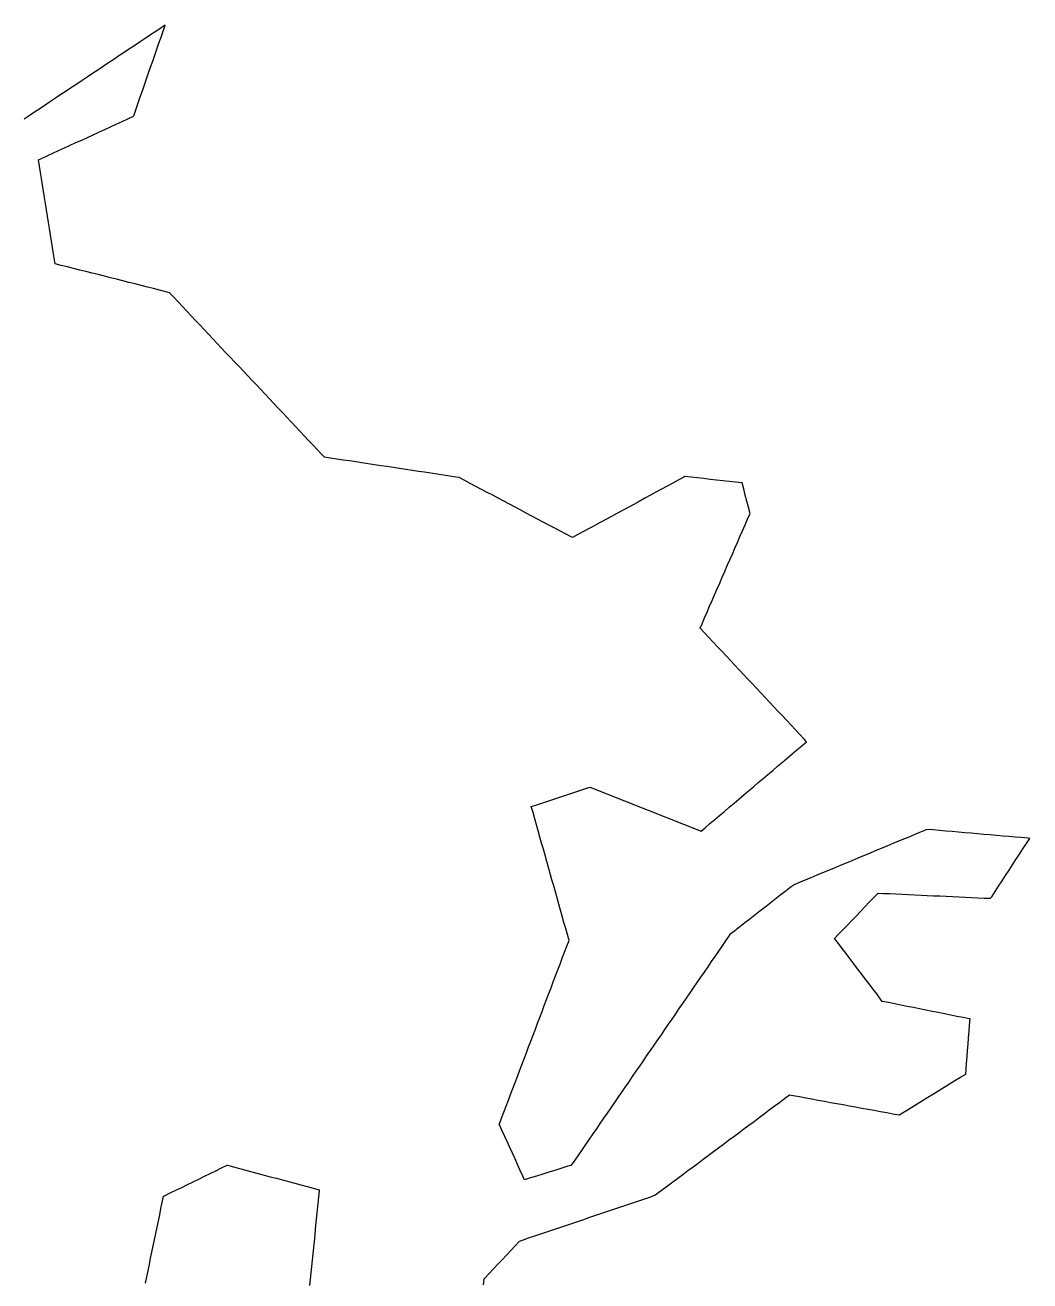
# Model space of a CAD drawing. Header units: millimetres. Extents: x 32 to 3054, y 42 to 5568.
# Drawn here: x 1748.5 to 1907.1, y 5272.5 to 5470.7 of the extents above; entities that cross this region are included whole.
import ezdxf

# ---------------------------------------------------------------- set-up
doc = ezdxf.new("R2010")
doc.units = ezdxf.units.MM
doc.layers.add('ALL_ISLANDS', color=7, linetype='Continuous')
doc.layers.add('OUTLINE_ISLAND_01', color=7, linetype='Continuous')

msp = doc.modelspace()

# ---------------------------------------------------------------- linework, layer by layer
at = {"layer": 'ALL_ISLANDS'}
for points in [[(1820.8465, 5271.8337), (1820.9878, 5272.8236), (1821.0627, 5272.9039), (1821.7449, 5273.6351), (1822.4271, 5274.3663), (1823.1093, 5275.0975), (1823.7915, 5275.8287), (1824.4736, 5276.5599), (1825.1558, 5277.291), (1825.838, 5278.0222), (1826.5202, 5278.7534), (1827.0449, 5278.931), (1827.9921, 5279.2516), (1828.9393, 5279.5723), (1829.8865, 5279.8929), (1830.8337, 5280.2135), (1831.7809, 5280.5341), (1832.7281, 5280.8547), (1833.6753, 5281.1754), (1834.6225, 5281.496), (1835.5697, 5281.8166), (1836.5169, 5282.1372), (1837.4641, 5282.4579), (1838.4113, 5282.7785), (1839.3585, 5283.0991), (1840.3058, 5283.4197), (1841.253, 5283.7403), (1842.2002, 5284.061), (1843.1474, 5284.3816), (1844.0946, 5284.7022), (1845.0418, 5285.0228), (1845.989, 5285.3435), (1846.9362, 5285.6641), (1847.8834, 5285.9847), (1848.3117, 5286.304), (1849.1135, 5286.9017), (1849.9152, 5287.4994), (1850.7169, 5288.0971), (1851.5187, 5288.6947), (1852.3204, 5289.2924), (1853.1221, 5289.8901), (1853.9239, 5290.4878), (1854.7256, 5291.0855), (1855.5273, 5291.6831), (1856.3291, 5292.2808), (1857.1308, 5292.8785), (1857.9325, 5293.4762), (1858.7343, 5294.0739), (1859.536, 5294.6716), (1860.3377, 5295.2692), (1861.1395, 5295.8669), (1861.9412, 5296.4646), (1862.7429, 5297.0623), (1863.5447, 5297.66), (1864.3464, 5298.2577), (1865.1481, 5298.8553), (1865.9498, 5299.453), (1866.7516, 5300.0507), (1867.5533, 5300.6484), (1868.355, 5301.2461), (1869.1568, 5301.8438), (1869.7335, 5301.7385), (1870.7172, 5301.5589), (1871.701, 5301.3793), (1872.6847, 5301.1998), (1873.6684, 5301.0202), (1874.6522, 5300.8406), (1875.6359, 5300.6611), (1876.6197, 5300.4815), (1877.6034, 5300.3019), (1878.5872, 5300.1224), (1879.5709, 5299.9428), (1880.5547, 5299.7632), (1881.5384, 5299.5836), (1882.5222, 5299.4041), (1883.5059, 5299.2245), (1884.4896, 5299.0449), (1885.4734, 5298.8654), (1886.4571, 5298.6858), (1886.7306, 5298.8537), (1887.5828, 5299.3768), (1888.435, 5299.9), (1889.2873, 5300.4231), (1890.1395, 5300.9463), (1890.9917, 5301.4695), (1891.844, 5301.9926), (1892.6962, 5302.5158), (1893.5484, 5303.0389), (1894.4007, 5303.5621), (1895.2529, 5304.0853), (1896.1051, 5304.6084), (1896.9574, 5305.1316), (1897.013, 5305.8408), (1897.0912, 5306.8377), (1897.1695, 5307.8346), (1897.2477, 5308.8316), (1897.3259, 5309.8285), (1897.4041, 5310.8254), (1897.4823, 5311.8224), (1897.5605, 5312.8193), (1897.6388, 5313.8163), (1897.5164, 5313.8408), (1896.5359, 5314.0378), (1895.5555, 5314.2348), (1894.5751, 5314.4318), (1893.5947, 5314.6287), (1892.6143, 5314.8257), (1891.6339, 5315.0227), (1890.6535, 5315.2197), (1889.6731, 5315.4166), (1888.6927, 5315.6136), (1887.7123, 5315.8106), (1886.7319, 5316.0076), (1885.7514, 5316.2045), (1884.771, 5316.4015), (1883.7906, 5316.5985), (1883.5126, 5316.9658), (1882.9089, 5317.763), (1882.3053, 5318.5603), (1881.7017, 5319.3575), (1881.098, 5320.1548), (1880.4944, 5320.9521), (1879.8908, 5321.7493), (1879.2871, 5322.5466), (1878.6835, 5323.3439), (1878.0799, 5324.1411), (1877.4762, 5324.9384), (1876.8726, 5325.7356), (1876.269, 5326.5329), (1876.8898, 5327.1814), (1877.5814, 5327.9038), (1878.2729, 5328.6261), (1878.9644, 5329.3485), (1879.656, 5330.0708), (1880.3475, 5330.7931), (1881.0391, 5331.5155), (1881.7306, 5332.2378), (1882.4221, 5332.9601), (1883.1137, 5333.6825), (1883.8985, 5333.6462), (1884.8975, 5333.6001), (1885.8964, 5333.5539), (1886.8954, 5333.5077), (1887.8943, 5333.4616), (1888.8932, 5333.4154), (1889.8922, 5333.3693), (1890.8911, 5333.3231), (1891.89, 5333.2769), (1892.889, 5333.2308), (1893.8879, 5333.1846), (1894.8868, 5333.1384), (1895.8858, 5333.0923), (1896.8847, 5333.0461), (1897.8836, 5333), (1898.8826, 5332.9538), (1899.8815, 5332.9076), (1900.8804, 5332.8615), (1901.0497, 5333.1203), (1901.5969, 5333.9573), (1902.1442, 5334.7942), (1902.6915, 5335.6312), (1903.2387, 5336.4682), (1903.786, 5337.3051), (1904.3332, 5338.1421), (1904.8805, 5338.979), (1905.4278, 5339.816), (1905.975, 5340.653), (1906.5223, 5341.4899), (1907.0696, 5342.3269), (1906.7647, 5342.3533), (1905.7684, 5342.4395), (1904.7721, 5342.5257), (1903.7758, 5342.6119), (1902.7796, 5342.6981), (1901.7833, 5342.7843), (1900.787, 5342.8706), (1899.7907, 5342.9568), (1898.7945, 5343.043), (1897.7982, 5343.1292), (1896.8019, 5343.2154), (1895.8056, 5343.3016), (1894.8094, 5343.3878), (1893.8131, 5343.4741), (1892.8168, 5343.5603), (1891.8205, 5343.6465), (1890.8242, 5343.7327), (1890.0602, 5343.4144), (1889.137, 5343.0299), (1888.2139, 5342.6453), (1887.2908, 5342.2608), (1886.3677, 5341.8763), (1885.4446, 5341.4917), (1884.5215, 5341.1072), (1883.5984, 5340.7227), (1882.6753, 5340.3381), (1881.7522, 5339.9536), (1880.8291, 5339.5691), (1879.9059, 5339.1845), (1878.9828, 5338.8), (1878.0597, 5338.4154), (1877.1366, 5338.0309), (1876.2135, 5337.6464), (1875.2904, 5337.2618), (1874.3673, 5336.8773), (1873.4442, 5336.4928), (1872.5211, 5336.1082), (1871.598, 5335.7237), (1870.6748, 5335.3392), (1869.7517, 5334.9546), (1869.1884, 5334.5146), (1868.4003, 5333.899), (1867.6122, 5333.2834), (1866.8242, 5332.6678), (1866.0361, 5332.0522), (1865.248, 5331.4366), (1864.4599, 5330.8211), (1863.6719, 5330.2055), (1862.8838, 5329.5899), (1862.0957, 5328.9743), (1861.3077, 5328.3587), (1860.5196, 5327.7431), (1859.7315, 5327.1276), (1859.6373, 5326.9905), (1859.0707, 5326.1664), (1858.5042, 5325.3424), (1857.9377, 5324.5183), (1857.3712, 5323.6943), (1856.8046, 5322.8702), (1856.2381, 5322.0462), (1855.6716, 5321.2221), (1855.1051, 5320.3981), (1854.5385, 5319.5741), (1853.972, 5318.75), (1853.4055, 5317.926), (1852.839, 5317.1019), (1852.2724, 5316.2779), (1851.7059, 5315.4538), (1851.1394, 5314.6298), (1850.5729, 5313.8057), (1850.0063, 5312.9817), (1849.4398, 5312.1577), (1848.8733, 5311.3336), (1848.3068, 5310.5096), (1847.7402, 5309.6855), (1847.1737, 5308.8615), (1846.6072, 5308.0374), (1846.0407, 5307.2134), (1845.4741, 5306.3893), (1844.9076, 5305.5653), (1844.3411, 5304.7413), (1843.7746, 5303.9172), (1843.208, 5303.0932), (1842.6415, 5302.2691), (1842.075, 5301.4451), (1841.5085, 5300.621), (1840.9419, 5299.797), (1840.3754, 5298.9729), (1839.8089, 5298.1489), (1839.2424, 5297.3249), (1838.6758, 5296.5008), (1838.1093, 5295.6768), (1837.5428, 5294.8527), (1836.9763, 5294.0287), (1836.4097, 5293.2046), (1835.8432, 5292.3806), (1835.2767, 5291.5565), (1834.7102, 5290.7325), (1834.0238, 5290.5177), (1833.0694, 5290.2192), (1832.115, 5289.9206), (1831.1606, 5289.622), (1830.2063, 5289.3234), (1829.2519, 5289.0248), (1828.2975, 5288.7262), (1827.3431, 5288.4276), (1827.0812, 5289.0034), (1826.6671, 5289.9136), (1826.253, 5290.8239), (1825.8389, 5291.7341), (1825.4248, 5292.6443), (1825.0107, 5293.5546), (1824.5967, 5294.4648), (1824.1826, 5295.3751), (1823.7685, 5296.2853), (1823.3544, 5297.1955), (1823.3723, 5297.2429), (1823.7269, 5298.1779), (1824.0815, 5299.1129), (1824.4361, 5300.0479), (1824.7906, 5300.983), (1825.1452, 5301.918), (1825.4998, 5302.853), (1825.8544, 5303.7881), (1826.2089, 5304.7231), (1826.5635, 5305.6581), (1826.9181, 5306.5931), (1827.2727, 5307.5282), (1827.6272, 5308.4632), (1827.9818, 5309.3982), (1828.3364, 5310.3332), (1828.691, 5311.2683), (1829.0455, 5312.2033), (1829.4001, 5313.1383), (1829.7547, 5314.0734), (1830.1093, 5315.0084), (1830.4638, 5315.9434), (1830.8184, 5316.8784), (1831.173, 5317.8135), (1831.5275, 5318.7485), (1831.8821, 5319.6835), (1832.2367, 5320.6186), (1832.5913, 5321.5536), (1832.9458, 5322.4886), (1833.3004, 5323.4236), (1833.655, 5324.3587), (1834.0096, 5325.2937), (1834.3641, 5326.2287), (1834.1073, 5327.1398), (1833.836, 5328.1023), (1833.5646, 5329.0647), (1833.2933, 5330.0272), (1833.022, 5330.9897), (1832.7506, 5331.9522), (1832.4793, 5332.9147), (1832.2079, 5333.8772), (1831.9366, 5334.8397), (1831.6653, 5335.8021), (1831.3939, 5336.7646), (1831.1226, 5337.7271), (1830.8513, 5338.6896), (1830.5799, 5339.6521), (1830.3086, 5340.6146), (1830.0372, 5341.577), (1829.7659, 5342.5395), (1829.4946, 5343.502), (1829.2232, 5344.4645), (1828.9519, 5345.427), (1828.6806, 5346.3895), (1828.4092, 5347.352), (1829.103, 5347.5835), (1830.0516, 5347.9), (1831.0002, 5348.2165), (1831.9488, 5348.533), (1832.8973, 5348.8496), (1833.8459, 5349.1661), (1834.7945, 5349.4826), (1835.7431, 5349.7992), (1836.6917, 5350.1157), (1837.6403, 5350.4322), (1838.4699, 5350.1038), (1839.3997, 5349.7358), (1840.3295, 5349.3678), (1841.2594, 5348.9998), (1842.1892, 5348.6318), (1843.119, 5348.2638), (1844.0488, 5347.8957), (1844.9786, 5347.5277), (1845.9085, 5347.1597), (1846.8383, 5346.7917), (1847.7681, 5346.4237), (1848.6979, 5346.0557), (1849.6277, 5345.6876), (1850.5575, 5345.3196), (1851.4874, 5344.9516), (1852.4172, 5344.5836), (1853.347, 5344.2156), (1854.2768, 5343.8476), (1855.2066, 5343.4795), (1855.8281, 5344.006), (1856.591, 5344.6524), (1857.354, 5345.2988), (1858.117, 5345.9453), (1858.88, 5346.5917), (1859.643, 5347.2381), (1860.406, 5347.8845), (1861.1689, 5348.5309), (1861.9319, 5349.1774), (1862.6949, 5349.8238), (1863.4579, 5350.4702), (1864.2209, 5351.1166), (1864.9839, 5351.763), (1865.7468, 5352.4095), (1866.5098, 5353.0559), (1867.2728, 5353.7023), (1868.0358, 5354.3487), (1868.7988, 5354.9951), (1869.5618, 5355.6415), (1870.3247, 5356.288), (1871.0877, 5356.9344), (1871.8507, 5357.5808), (1871.4581, 5357.999), (1870.7736, 5358.728), (1870.0892, 5359.457), (1869.4047, 5360.1861), (1868.7202, 5360.9151), (1868.0358, 5361.6442), (1867.3513, 5362.3732), (1866.6668, 5363.1023), (1865.9824, 5363.8313), (1865.2979, 5364.5603), (1864.6134, 5365.2894), (1863.929, 5366.0184), (1863.2445, 5366.7475), (1862.56, 5367.4765), (1861.8755, 5368.2055), (1861.1911, 5368.9346), (1860.5066, 5369.6636), (1859.8221, 5370.3927), (1859.1377, 5371.1217), (1858.4532, 5371.8508), (1857.7687, 5372.5798), (1857.0843, 5373.3088), (1856.3998, 5374.0379), (1855.7153, 5374.7669), (1855.0309, 5375.496), (1855.3397, 5376.2044), (1855.7393, 5377.1211), (1856.1389, 5378.0377), (1856.5385, 5378.9544), (1856.9381, 5379.8711), (1857.3377, 5380.7878), (1857.7373, 5381.7045), (1858.1369, 5382.6212), (1858.5366, 5383.5379), (1858.9362, 5384.4545), (1859.3358, 5385.3712), (1859.7354, 5386.2879), (1860.135, 5387.2046), (1860.5346, 5388.1213), (1860.9342, 5389.038), (1861.3338, 5389.9546), (1861.7334, 5390.8713), (1862.133, 5391.788), (1862.5327, 5392.7047), (1862.9323, 5393.6214), (1862.6813, 5394.5751), (1862.4268, 5395.5422), (1862.1723, 5396.5093), (1861.9178, 5397.4764), (1861.6634, 5398.4434), (1861.5961, 5398.4508), (1860.602, 5398.5591), (1859.6079, 5398.6675), (1858.6138, 5398.7759), (1857.6197, 5398.8842), (1856.6256, 5398.9926), (1855.6314, 5399.1009), (1854.6373, 5399.2093), (1853.6432, 5399.3177), (1852.6491, 5399.426), (1852.475, 5399.3317), (1851.5959, 5398.8552), (1850.7167, 5398.3787), (1849.8375, 5397.9022), (1848.9584, 5397.4256), (1848.0792, 5396.9491), (1847.2, 5396.4726), (1846.3209, 5395.9961), (1845.4417, 5395.5196), (1844.5625, 5395.0431), (1843.6834, 5394.5666), (1842.8042, 5394.0901), (1841.925, 5393.6135), (1841.0459, 5393.137), (1840.1667, 5392.6605), (1839.2875, 5392.184), (1838.4084, 5391.7075), (1837.5292, 5391.231), (1836.65, 5390.7545), (1835.7709, 5390.278), (1834.8917, 5389.8015), (1834.688, 5389.9095), (1833.8045, 5390.378), (1832.9211, 5390.8465), (1832.0376, 5391.315), (1831.1541, 5391.7835), (1830.2707, 5392.252), (1829.3872, 5392.7205), (1828.5037, 5393.189), (1827.6203, 5393.6575), (1826.7368, 5394.126), (1825.8533, 5394.5945), (1824.9699, 5395.063), (1824.0864, 5395.5315), (1823.203, 5396), (1822.3195, 5396.4685), (1821.436, 5396.937), (1820.5526, 5397.4055), (1819.6691, 5397.874), (1818.7856, 5398.3425), (1817.9022, 5398.811), (1817.0187, 5399.2795), (1816.5226, 5399.3543), (1815.5338, 5399.5034), (1814.5449, 5399.6525), (1813.5561, 5399.8015), (1812.5673, 5399.9506), (1811.5785, 5400.0997), (1810.5896, 5400.2488), (1809.6008, 5400.3978), (1808.612, 5400.5469), (1807.6232, 5400.696), (1806.6343, 5400.8451), (1805.6455, 5400.9942), (1804.6567, 5401.1432), (1803.6679, 5401.2923), (1802.679, 5401.4414), (1801.6902, 5401.5905), (1800.7014, 5401.7395), (1799.7126, 5401.8886), (1798.7237, 5402.0377), (1797.7349, 5402.1868), (1796.7461, 5402.3359), (1795.7573, 5402.4849), (1795.3096, 5402.9608), (1794.6244, 5403.6891), (1793.9393, 5404.4175), (1793.2541, 5405.1459), (1792.5689, 5405.8742), (1791.8837, 5406.6026), (1791.1985, 5407.331), (1790.5133, 5408.0594), (1789.8281, 5408.7877), (1789.143, 5409.5161), (1788.4578, 5410.2445), (1787.7726, 5410.9728), (1787.0874, 5411.7012), (1786.4022, 5412.4296), (1785.717, 5413.1579), (1785.0318, 5413.8863), (1784.3467, 5414.6147), (1783.6615, 5415.343), (1782.9763, 5416.0714), (1782.2911, 5416.7998), (1781.6059, 5417.5281), (1780.9207, 5418.2565), (1780.2355, 5418.9849), (1779.5504, 5419.7132), (1778.8652, 5420.4416), (1778.18, 5421.17), (1777.4948, 5421.8983), (1776.8096, 5422.6267), (1776.1244, 5423.3551), (1775.4392, 5424.0835), (1774.7541, 5424.8118), (1774.0689, 5425.5402), (1773.3837, 5426.2686), (1772.6985, 5426.9969), (1772.0133, 5427.7253), (1771.3281, 5428.4537), (1770.7392, 5428.6025), (1769.7697, 5428.8475), (1768.8002, 5429.0926), (1767.8307, 5429.3376), (1766.8612, 5429.5827), (1765.8917, 5429.8277), (1764.9222, 5430.0728), (1763.9527, 5430.3178), (1762.9831, 5430.5628), (1762.0136, 5430.8079), (1761.0441, 5431.0529), (1760.0746, 5431.298), (1759.1051, 5431.543), (1758.1356, 5431.7881), (1757.1661, 5432.0331), (1756.1966, 5432.2781), (1755.227, 5432.5232), (1754.2575, 5432.7682), (1753.288, 5433.0133), (1753.1896, 5433.6241), (1753.0306, 5434.6114), (1752.8715, 5435.5987), (1752.7124, 5436.5859), (1752.5534, 5437.5732), (1752.3943, 5438.5605), (1752.2353, 5439.5478), (1752.0762, 5440.535), (1751.9172, 5441.5223), (1751.7581, 5442.5096), (1751.599, 5443.4968), (1751.44, 5444.4841), (1751.2809, 5445.4714), (1751.1219, 5446.4586), (1750.9628, 5447.4459), (1750.8038, 5448.4332), (1750.6447, 5449.4204), (1751.1089, 5449.6332), (1752.018, 5450.0499), (1752.927, 5450.4666), (1753.836, 5450.8833), (1754.7451, 5451.3), (1755.6541, 5451.7167), (1756.5632, 5452.1334), (1757.4722, 5452.5501), (1758.3813, 5452.9668), (1759.2903, 5453.3835), (1760.1994, 5453.8002), (1761.1084, 5454.2169), (1762.0174, 5454.6336), (1762.9265, 5455.0503), (1763.8355, 5455.467), (1764.7446, 5455.8837), (1765.6536, 5456.3004), (1765.7282, 5456.5153), (1766.0563, 5457.4599), (1766.3843, 5458.4046), (1766.7123, 5459.3493), (1767.0404, 5460.294), (1767.3684, 5461.2386), (1767.6964, 5462.1833), (1768.0244, 5463.128), (1768.3525, 5464.0726), (1768.6805, 5465.0173), (1769.0085, 5465.962), (1769.3366, 5466.9066), (1769.6646, 5467.8513), (1769.9926, 5468.796), (1770.3206, 5469.7406), (1770.6487, 5470.6853), (1770.0055, 5470.2564), (1769.1734, 5469.7017), (1768.3414, 5469.1469), (1767.5094, 5468.5922), (1766.6774, 5468.0374), (1765.8454, 5467.4827), (1765.0133, 5466.928), (1764.1813, 5466.3732), (1763.3493, 5465.8185), (1762.5173, 5465.2637), (1761.6853, 5464.709), (1760.8532, 5464.1542), (1760.0212, 5463.5995), (1759.1892, 5463.0447), (1758.3572, 5462.49), (1757.5252, 5461.9352), (1756.6932, 5461.3805), (1755.8611, 5460.8257), (1755.0291, 5460.271), (1754.1971, 5459.7162), (1753.3651, 5459.1615), (1752.5331, 5458.6067), (1751.701, 5458.052), (1750.869, 5457.4973), (1750.037, 5456.9425), (1749.205, 5456.3878), (1748.373, 5455.833)], [(1767.5364, 5272.1305), (1767.7401, 5273.1096), (1767.9438, 5274.0886), (1768.1475, 5275.0676), (1768.3513, 5276.0467), (1768.555, 5277.0257), (1768.7587, 5278.0047), (1768.9624, 5278.9838), (1769.1661, 5279.9628), (1769.3698, 5280.9418), (1769.5735, 5281.9208), (1769.7773, 5282.8999), (1769.981, 5283.8789), (1770.1847, 5284.8579), (1770.3884, 5285.837), (1770.5516, 5285.9167), (1771.45, 5286.3559), (1772.3484, 5286.795), (1773.2468, 5287.2342), (1774.1452, 5287.6733), (1775.0436, 5288.1125), (1775.9421, 5288.5516), (1776.8405, 5288.9908), (1777.7389, 5289.4299), (1778.6373, 5289.8691), (1779.5357, 5290.3082), (1780.4341, 5290.7474), (1780.4636, 5290.7394), (1781.4295, 5290.4803), (1782.3953, 5290.2212), (1783.3612, 5289.9621), (1784.327, 5289.7029), (1785.2929, 5289.4438), (1786.2587, 5289.1847), (1787.2246, 5288.9256), (1788.1904, 5288.6665), (1789.1562, 5288.4073), (1790.1221, 5288.1482), (1791.0879, 5287.8891), (1792.0538, 5287.63), (1793.0196, 5287.3708), (1793.9855, 5287.1117), (1794.9513, 5286.8526), (1794.934, 5286.6808), (1794.8335, 5285.6859), (1794.7331, 5284.6909), (1794.6326, 5283.696), (1794.5322, 5282.7011), (1794.4318, 5281.7061), (1794.3313, 5280.7112), (1794.2309, 5279.7162), (1794.1305, 5278.7213), (1794.03, 5277.7263), (1793.9296, 5276.7314), (1793.8291, 5275.7365), (1793.7287, 5274.7415), (1793.6283, 5273.7466), (1793.5278, 5272.7516), (1793.4274, 5271.7567)]]:
    msp.add_lwpolyline(points, dxfattribs=at)
at = {"layer": 'OUTLINE_ISLAND_01'}
for points in [[(1820.8465, 5271.8337), (1820.9878, 5272.8236), (1821.0627, 5272.9039), (1821.7449, 5273.6351), (1822.4271, 5274.3663), (1823.1093, 5275.0975), (1823.7915, 5275.8287), (1824.4736, 5276.5599), (1825.1558, 5277.291), (1825.838, 5278.0222), (1826.5202, 5278.7534), (1827.0449, 5278.931), (1827.9921, 5279.2516), (1828.9393, 5279.5723), (1829.8865, 5279.8929), (1830.8337, 5280.2135), (1831.7809, 5280.5341), (1832.7281, 5280.8547), (1833.6753, 5281.1754), (1834.6225, 5281.496), (1835.5697, 5281.8166), (1836.5169, 5282.1372), (1837.4641, 5282.4579), (1838.4113, 5282.7785), (1839.3585, 5283.0991), (1840.3058, 5283.4197), (1841.253, 5283.7403), (1842.2002, 5284.061), (1843.1474, 5284.3816), (1844.0946, 5284.7022), (1845.0418, 5285.0228), (1845.989, 5285.3435), (1846.9362, 5285.6641), (1847.8834, 5285.9847), (1848.3117, 5286.304), (1849.1135, 5286.9017), (1849.9152, 5287.4994), (1850.7169, 5288.0971), (1851.5187, 5288.6947), (1852.3204, 5289.2924), (1853.1221, 5289.8901), (1853.9239, 5290.4878), (1854.7256, 5291.0855), (1855.5273, 5291.6831), (1856.3291, 5292.2808), (1857.1308, 5292.8785), (1857.9325, 5293.4762), (1858.7343, 5294.0739), (1859.536, 5294.6716), (1860.3377, 5295.2692), (1861.1395, 5295.8669), (1861.9412, 5296.4646), (1862.7429, 5297.0623), (1863.5447, 5297.66), (1864.3464, 5298.2577), (1865.1481, 5298.8553), (1865.9498, 5299.453), (1866.7516, 5300.0507), (1867.5533, 5300.6484), (1868.355, 5301.2461), (1869.1568, 5301.8438), (1869.7335, 5301.7385), (1870.7172, 5301.5589), (1871.701, 5301.3793), (1872.6847, 5301.1998), (1873.6684, 5301.0202), (1874.6522, 5300.8406), (1875.6359, 5300.6611), (1876.6197, 5300.4815), (1877.6034, 5300.3019), (1878.5872, 5300.1224), (1879.5709, 5299.9428), (1880.5547, 5299.7632), (1881.5384, 5299.5836), (1882.5222, 5299.4041), (1883.5059, 5299.2245), (1884.4896, 5299.0449), (1885.4734, 5298.8654), (1886.4571, 5298.6858), (1886.7306, 5298.8537), (1887.5828, 5299.3768), (1888.435, 5299.9), (1889.2873, 5300.4231), (1890.1395, 5300.9463), (1890.9917, 5301.4695), (1891.844, 5301.9926), (1892.6962, 5302.5158), (1893.5484, 5303.0389), (1894.4007, 5303.5621), (1895.2529, 5304.0853), (1896.1051, 5304.6084), (1896.9574, 5305.1316), (1897.013, 5305.8408), (1897.0912, 5306.8377), (1897.1695, 5307.8346), (1897.2477, 5308.8316), (1897.3259, 5309.8285), (1897.4041, 5310.8254), (1897.4823, 5311.8224), (1897.5605, 5312.8193), (1897.6388, 5313.8163), (1897.5164, 5313.8408), (1896.5359, 5314.0378), (1895.5555, 5314.2348), (1894.5751, 5314.4318), (1893.5947, 5314.6287), (1892.6143, 5314.8257), (1891.6339, 5315.0227), (1890.6535, 5315.2197), (1889.6731, 5315.4166), (1888.6927, 5315.6136), (1887.7123, 5315.8106), (1886.7319, 5316.0076), (1885.7514, 5316.2045), (1884.771, 5316.4015), (1883.7906, 5316.5985), (1883.5126, 5316.9658), (1882.9089, 5317.763), (1882.3053, 5318.5603), (1881.7017, 5319.3575), (1881.098, 5320.1548), (1880.4944, 5320.9521), (1879.8908, 5321.7493), (1879.2871, 5322.5466), (1878.6835, 5323.3439), (1878.0799, 5324.1411), (1877.4762, 5324.9384), (1876.8726, 5325.7356), (1876.269, 5326.5329), (1876.8898, 5327.1814), (1877.5814, 5327.9038), (1878.2729, 5328.6261), (1878.9644, 5329.3485), (1879.656, 5330.0708), (1880.3475, 5330.7931), (1881.0391, 5331.5155), (1881.7306, 5332.2378), (1882.4221, 5332.9601), (1883.1137, 5333.6825), (1883.8985, 5333.6462), (1884.8975, 5333.6001), (1885.8964, 5333.5539), (1886.8954, 5333.5077), (1887.8943, 5333.4616), (1888.8932, 5333.4154), (1889.8922, 5333.3693), (1890.8911, 5333.3231), (1891.89, 5333.2769), (1892.889, 5333.2308), (1893.8879, 5333.1846), (1894.8868, 5333.1384), (1895.8858, 5333.0923), (1896.8847, 5333.0461), (1897.8836, 5333), (1898.8826, 5332.9538), (1899.8815, 5332.9076), (1900.8804, 5332.8615), (1901.0497, 5333.1203), (1901.5969, 5333.9573), (1902.1442, 5334.7942), (1902.6915, 5335.6312), (1903.2387, 5336.4682), (1903.786, 5337.3051), (1904.3332, 5338.1421), (1904.8805, 5338.979), (1905.4278, 5339.816), (1905.975, 5340.653), (1906.5223, 5341.4899), (1907.0696, 5342.3269), (1906.7647, 5342.3533), (1905.7684, 5342.4395), (1904.7721, 5342.5257), (1903.7758, 5342.6119), (1902.7796, 5342.6981), (1901.7833, 5342.7843), (1900.787, 5342.8706), (1899.7907, 5342.9568), (1898.7945, 5343.043), (1897.7982, 5343.1292), (1896.8019, 5343.2154), (1895.8056, 5343.3016), (1894.8094, 5343.3878), (1893.8131, 5343.4741), (1892.8168, 5343.5603), (1891.8205, 5343.6465), (1890.8242, 5343.7327), (1890.0602, 5343.4144), (1889.137, 5343.0299), (1888.2139, 5342.6453), (1887.2908, 5342.2608), (1886.3677, 5341.8763), (1885.4446, 5341.4917), (1884.5215, 5341.1072), (1883.5984, 5340.7227), (1882.6753, 5340.3381), (1881.7522, 5339.9536), (1880.8291, 5339.5691), (1879.9059, 5339.1845), (1878.9828, 5338.8), (1878.0597, 5338.4154), (1877.1366, 5338.0309), (1876.2135, 5337.6464), (1875.2904, 5337.2618), (1874.3673, 5336.8773), (1873.4442, 5336.4928), (1872.5211, 5336.1082), (1871.598, 5335.7237), (1870.6748, 5335.3392), (1869.7517, 5334.9546), (1869.1884, 5334.5146), (1868.4003, 5333.899), (1867.6122, 5333.2834), (1866.8242, 5332.6678), (1866.0361, 5332.0522), (1865.248, 5331.4366), (1864.4599, 5330.8211), (1863.6719, 5330.2055), (1862.8838, 5329.5899), (1862.0957, 5328.9743), (1861.3077, 5328.3587), (1860.5196, 5327.7431), (1859.7315, 5327.1276), (1859.6373, 5326.9905), (1859.0707, 5326.1664), (1858.5042, 5325.3424), (1857.9377, 5324.5183), (1857.3712, 5323.6943), (1856.8046, 5322.8702), (1856.2381, 5322.0462), (1855.6716, 5321.2221), (1855.1051, 5320.3981), (1854.5385, 5319.5741), (1853.972, 5318.75), (1853.4055, 5317.926), (1852.839, 5317.1019), (1852.2724, 5316.2779), (1851.7059, 5315.4538), (1851.1394, 5314.6298), (1850.5729, 5313.8057), (1850.0063, 5312.9817), (1849.4398, 5312.1577), (1848.8733, 5311.3336), (1848.3068, 5310.5096), (1847.7402, 5309.6855), (1847.1737, 5308.8615), (1846.6072, 5308.0374), (1846.0407, 5307.2134), (1845.4741, 5306.3893), (1844.9076, 5305.5653), (1844.3411, 5304.7413), (1843.7746, 5303.9172), (1843.208, 5303.0932), (1842.6415, 5302.2691), (1842.075, 5301.4451), (1841.5085, 5300.621), (1840.9419, 5299.797), (1840.3754, 5298.9729), (1839.8089, 5298.1489), (1839.2424, 5297.3249), (1838.6758, 5296.5008), (1838.1093, 5295.6768), (1837.5428, 5294.8527), (1836.9763, 5294.0287), (1836.4097, 5293.2046), (1835.8432, 5292.3806), (1835.2767, 5291.5565), (1834.7102, 5290.7325), (1834.0238, 5290.5177), (1833.0694, 5290.2192), (1832.115, 5289.9206), (1831.1606, 5289.622), (1830.2063, 5289.3234), (1829.2519, 5289.0248), (1828.2975, 5288.7262), (1827.3431, 5288.4276), (1827.0812, 5289.0034), (1826.6671, 5289.9136), (1826.253, 5290.8239), (1825.8389, 5291.7341), (1825.4248, 5292.6443), (1825.0107, 5293.5546), (1824.5967, 5294.4648), (1824.1826, 5295.3751), (1823.7685, 5296.2853), (1823.3544, 5297.1955), (1823.3723, 5297.2429), (1823.7269, 5298.1779), (1824.0815, 5299.1129), (1824.4361, 5300.0479), (1824.7906, 5300.983), (1825.1452, 5301.918), (1825.4998, 5302.853), (1825.8544, 5303.7881), (1826.2089, 5304.7231), (1826.5635, 5305.6581), (1826.9181, 5306.5931), (1827.2727, 5307.5282), (1827.6272, 5308.4632), (1827.9818, 5309.3982), (1828.3364, 5310.3332), (1828.691, 5311.2683), (1829.0455, 5312.2033), (1829.4001, 5313.1383), (1829.7547, 5314.0734), (1830.1093, 5315.0084), (1830.4638, 5315.9434), (1830.8184, 5316.8784), (1831.173, 5317.8135), (1831.5275, 5318.7485), (1831.8821, 5319.6835), (1832.2367, 5320.6186), (1832.5913, 5321.5536), (1832.9458, 5322.4886), (1833.3004, 5323.4236), (1833.655, 5324.3587), (1834.0096, 5325.2937), (1834.3641, 5326.2287), (1834.1073, 5327.1398), (1833.836, 5328.1023), (1833.5646, 5329.0647), (1833.2933, 5330.0272), (1833.022, 5330.9897), (1832.7506, 5331.9522), (1832.4793, 5332.9147), (1832.2079, 5333.8772), (1831.9366, 5334.8397), (1831.6653, 5335.8021), (1831.3939, 5336.7646), (1831.1226, 5337.7271), (1830.8513, 5338.6896), (1830.5799, 5339.6521), (1830.3086, 5340.6146), (1830.0372, 5341.577), (1829.7659, 5342.5395), (1829.4946, 5343.502), (1829.2232, 5344.4645), (1828.9519, 5345.427), (1828.6806, 5346.3895), (1828.4092, 5347.352), (1829.103, 5347.5835), (1830.0516, 5347.9), (1831.0002, 5348.2165), (1831.9488, 5348.533), (1832.8973, 5348.8496), (1833.8459, 5349.1661), (1834.7945, 5349.4826), (1835.7431, 5349.7992), (1836.6917, 5350.1157), (1837.6403, 5350.4322), (1838.4699, 5350.1038), (1839.3997, 5349.7358), (1840.3295, 5349.3678), (1841.2594, 5348.9998), (1842.1892, 5348.6318), (1843.119, 5348.2638), (1844.0488, 5347.8957), (1844.9786, 5347.5277), (1845.9085, 5347.1597), (1846.8383, 5346.7917), (1847.7681, 5346.4237), (1848.6979, 5346.0557), (1849.6277, 5345.6876), (1850.5575, 5345.3196), (1851.4874, 5344.9516), (1852.4172, 5344.5836), (1853.347, 5344.2156), (1854.2768, 5343.8476), (1855.2066, 5343.4795), (1855.8281, 5344.006), (1856.591, 5344.6524), (1857.354, 5345.2988), (1858.117, 5345.9453), (1858.88, 5346.5917), (1859.643, 5347.2381), (1860.406, 5347.8845), (1861.1689, 5348.5309), (1861.9319, 5349.1774), (1862.6949, 5349.8238), (1863.4579, 5350.4702), (1864.2209, 5351.1166), (1864.9839, 5351.763), (1865.7468, 5352.4095), (1866.5098, 5353.0559), (1867.2728, 5353.7023), (1868.0358, 5354.3487), (1868.7988, 5354.9951), (1869.5618, 5355.6415), (1870.3247, 5356.288), (1871.0877, 5356.9344), (1871.8507, 5357.5808), (1871.4581, 5357.999), (1870.7736, 5358.728), (1870.0892, 5359.457), (1869.4047, 5360.1861), (1868.7202, 5360.9151), (1868.0358, 5361.6442), (1867.3513, 5362.3732), (1866.6668, 5363.1023), (1865.9824, 5363.8313), (1865.2979, 5364.5603), (1864.6134, 5365.2894), (1863.929, 5366.0184), (1863.2445, 5366.7475), (1862.56, 5367.4765), (1861.8755, 5368.2055), (1861.1911, 5368.9346), (1860.5066, 5369.6636), (1859.8221, 5370.3927), (1859.1377, 5371.1217), (1858.4532, 5371.8508), (1857.7687, 5372.5798), (1857.0843, 5373.3088), (1856.3998, 5374.0379), (1855.7153, 5374.7669), (1855.0309, 5375.496), (1855.3397, 5376.2044), (1855.7393, 5377.1211), (1856.1389, 5378.0377), (1856.5385, 5378.9544), (1856.9381, 5379.8711), (1857.3377, 5380.7878), (1857.7373, 5381.7045), (1858.1369, 5382.6212), (1858.5366, 5383.5379), (1858.9362, 5384.4545), (1859.3358, 5385.3712), (1859.7354, 5386.2879), (1860.135, 5387.2046), (1860.5346, 5388.1213), (1860.9342, 5389.038), (1861.3338, 5389.9546), (1861.7334, 5390.8713), (1862.133, 5391.788), (1862.5327, 5392.7047), (1862.9323, 5393.6214), (1862.6813, 5394.5751), (1862.4268, 5395.5422), (1862.1723, 5396.5093), (1861.9178, 5397.4764), (1861.6634, 5398.4434), (1861.5961, 5398.4508), (1860.602, 5398.5591), (1859.6079, 5398.6675), (1858.6138, 5398.7759), (1857.6197, 5398.8842), (1856.6256, 5398.9926), (1855.6314, 5399.1009), (1854.6373, 5399.2093), (1853.6432, 5399.3177), (1852.6491, 5399.426), (1852.475, 5399.3317), (1851.5959, 5398.8552), (1850.7167, 5398.3787), (1849.8375, 5397.9022), (1848.9584, 5397.4256), (1848.0792, 5396.9491), (1847.2, 5396.4726), (1846.3209, 5395.9961), (1845.4417, 5395.5196), (1844.5625, 5395.0431), (1843.6834, 5394.5666), (1842.8042, 5394.0901), (1841.925, 5393.6135), (1841.0459, 5393.137), (1840.1667, 5392.6605), (1839.2875, 5392.184), (1838.4084, 5391.7075), (1837.5292, 5391.231), (1836.65, 5390.7545), (1835.7709, 5390.278), (1834.8917, 5389.8015), (1834.688, 5389.9095), (1833.8045, 5390.378), (1832.9211, 5390.8465), (1832.0376, 5391.315), (1831.1541, 5391.7835), (1830.2707, 5392.252), (1829.3872, 5392.7205), (1828.5037, 5393.189), (1827.6203, 5393.6575), (1826.7368, 5394.126), (1825.8533, 5394.5945), (1824.9699, 5395.063), (1824.0864, 5395.5315), (1823.203, 5396), (1822.3195, 5396.4685), (1821.436, 5396.937), (1820.5526, 5397.4055), (1819.6691, 5397.874), (1818.7856, 5398.3425), (1817.9022, 5398.811), (1817.0187, 5399.2795), (1816.5226, 5399.3543), (1815.5338, 5399.5034), (1814.5449, 5399.6525), (1813.5561, 5399.8015), (1812.5673, 5399.9506), (1811.5785, 5400.0997), (1810.5896, 5400.2488), (1809.6008, 5400.3978), (1808.612, 5400.5469), (1807.6232, 5400.696), (1806.6343, 5400.8451), (1805.6455, 5400.9942), (1804.6567, 5401.1432), (1803.6679, 5401.2923), (1802.679, 5401.4414), (1801.6902, 5401.5905), (1800.7014, 5401.7395), (1799.7126, 5401.8886), (1798.7237, 5402.0377), (1797.7349, 5402.1868), (1796.7461, 5402.3359), (1795.7573, 5402.4849), (1795.3096, 5402.9608), (1794.6244, 5403.6891), (1793.9393, 5404.4175), (1793.2541, 5405.1459), (1792.5689, 5405.8742), (1791.8837, 5406.6026), (1791.1985, 5407.331), (1790.5133, 5408.0594), (1789.8281, 5408.7877), (1789.143, 5409.5161), (1788.4578, 5410.2445), (1787.7726, 5410.9728), (1787.0874, 5411.7012), (1786.4022, 5412.4296), (1785.717, 5413.1579), (1785.0318, 5413.8863), (1784.3467, 5414.6147), (1783.6615, 5415.343), (1782.9763, 5416.0714), (1782.2911, 5416.7998), (1781.6059, 5417.5281), (1780.9207, 5418.2565), (1780.2355, 5418.9849), (1779.5504, 5419.7132), (1778.8652, 5420.4416), (1778.18, 5421.17), (1777.4948, 5421.8983), (1776.8096, 5422.6267), (1776.1244, 5423.3551), (1775.4392, 5424.0835), (1774.7541, 5424.8118), (1774.0689, 5425.5402), (1773.3837, 5426.2686), (1772.6985, 5426.9969), (1772.0133, 5427.7253), (1771.3281, 5428.4537), (1770.7392, 5428.6025), (1769.7697, 5428.8475), (1768.8002, 5429.0926), (1767.8307, 5429.3376), (1766.8612, 5429.5827), (1765.8917, 5429.8277), (1764.9222, 5430.0728), (1763.9527, 5430.3178), (1762.9831, 5430.5628), (1762.0136, 5430.8079), (1761.0441, 5431.0529), (1760.0746, 5431.298), (1759.1051, 5431.543), (1758.1356, 5431.7881), (1757.1661, 5432.0331), (1756.1966, 5432.2781), (1755.227, 5432.5232), (1754.2575, 5432.7682), (1753.288, 5433.0133), (1753.1896, 5433.6241), (1753.0306, 5434.6114), (1752.8715, 5435.5987), (1752.7124, 5436.5859), (1752.5534, 5437.5732), (1752.3943, 5438.5605), (1752.2353, 5439.5478), (1752.0762, 5440.535), (1751.9172, 5441.5223), (1751.7581, 5442.5096), (1751.599, 5443.4968), (1751.44, 5444.4841), (1751.2809, 5445.4714), (1751.1219, 5446.4586), (1750.9628, 5447.4459), (1750.8038, 5448.4332), (1750.6447, 5449.4204), (1751.1089, 5449.6332), (1752.018, 5450.0499), (1752.927, 5450.4666), (1753.836, 5450.8833), (1754.7451, 5451.3), (1755.6541, 5451.7167), (1756.5632, 5452.1334), (1757.4722, 5452.5501), (1758.3813, 5452.9668), (1759.2903, 5453.3835), (1760.1994, 5453.8002), (1761.1084, 5454.2169), (1762.0174, 5454.6336), (1762.9265, 5455.0503), (1763.8355, 5455.467), (1764.7446, 5455.8837), (1765.6536, 5456.3004), (1765.7282, 5456.5153), (1766.0563, 5457.4599), (1766.3843, 5458.4046), (1766.7123, 5459.3493), (1767.0404, 5460.294), (1767.3684, 5461.2386), (1767.6964, 5462.1833), (1768.0244, 5463.128), (1768.3525, 5464.0726), (1768.6805, 5465.0173), (1769.0085, 5465.962), (1769.3366, 5466.9066), (1769.6646, 5467.8513), (1769.9926, 5468.796), (1770.3206, 5469.7406), (1770.6487, 5470.6853), (1770.0055, 5470.2564), (1769.1734, 5469.7017), (1768.3414, 5469.1469), (1767.5094, 5468.5922), (1766.6774, 5468.0374), (1765.8454, 5467.4827), (1765.0133, 5466.928), (1764.1813, 5466.3732), (1763.3493, 5465.8185), (1762.5173, 5465.2637), (1761.6853, 5464.709), (1760.8532, 5464.1542), (1760.0212, 5463.5995), (1759.1892, 5463.0447), (1758.3572, 5462.49), (1757.5252, 5461.9352), (1756.6932, 5461.3805), (1755.8611, 5460.8257), (1755.0291, 5460.271), (1754.1971, 5459.7162), (1753.3651, 5459.1615), (1752.5331, 5458.6067), (1751.701, 5458.052), (1750.869, 5457.4973), (1750.037, 5456.9425), (1749.205, 5456.3878), (1748.373, 5455.833)], [(1767.5364, 5272.1305), (1767.7401, 5273.1096), (1767.9438, 5274.0886), (1768.1475, 5275.0676), (1768.3513, 5276.0467), (1768.555, 5277.0257), (1768.7587, 5278.0047), (1768.9624, 5278.9838), (1769.1661, 5279.9628), (1769.3698, 5280.9418), (1769.5735, 5281.9208), (1769.7773, 5282.8999), (1769.981, 5283.8789), (1770.1847, 5284.8579), (1770.3884, 5285.837), (1770.5516, 5285.9167), (1771.45, 5286.3559), (1772.3484, 5286.795), (1773.2468, 5287.2342), (1774.1452, 5287.6733), (1775.0436, 5288.1125), (1775.9421, 5288.5516), (1776.8405, 5288.9908), (1777.7389, 5289.4299), (1778.6373, 5289.8691), (1779.5357, 5290.3082), (1780.4341, 5290.7474), (1780.4636, 5290.7394), (1781.4295, 5290.4803), (1782.3953, 5290.2212), (1783.3612, 5289.9621), (1784.327, 5289.7029), (1785.2929, 5289.4438), (1786.2587, 5289.1847), (1787.2246, 5288.9256), (1788.1904, 5288.6665), (1789.1562, 5288.4073), (1790.1221, 5288.1482), (1791.0879, 5287.8891), (1792.0538, 5287.63), (1793.0196, 5287.3708), (1793.9855, 5287.1117), (1794.9513, 5286.8526), (1794.934, 5286.6808), (1794.8335, 5285.6859), (1794.7331, 5284.6909), (1794.6326, 5283.696), (1794.5322, 5282.7011), (1794.4318, 5281.7061), (1794.3313, 5280.7112), (1794.2309, 5279.7162), (1794.1305, 5278.7213), (1794.03, 5277.7263), (1793.9296, 5276.7314), (1793.8291, 5275.7365), (1793.7287, 5274.7415), (1793.6283, 5273.7466), (1793.5278, 5272.7516), (1793.4274, 5271.7567)]]:
    msp.add_lwpolyline(points, dxfattribs=at)

doc.saveas('drawing.dxf')
